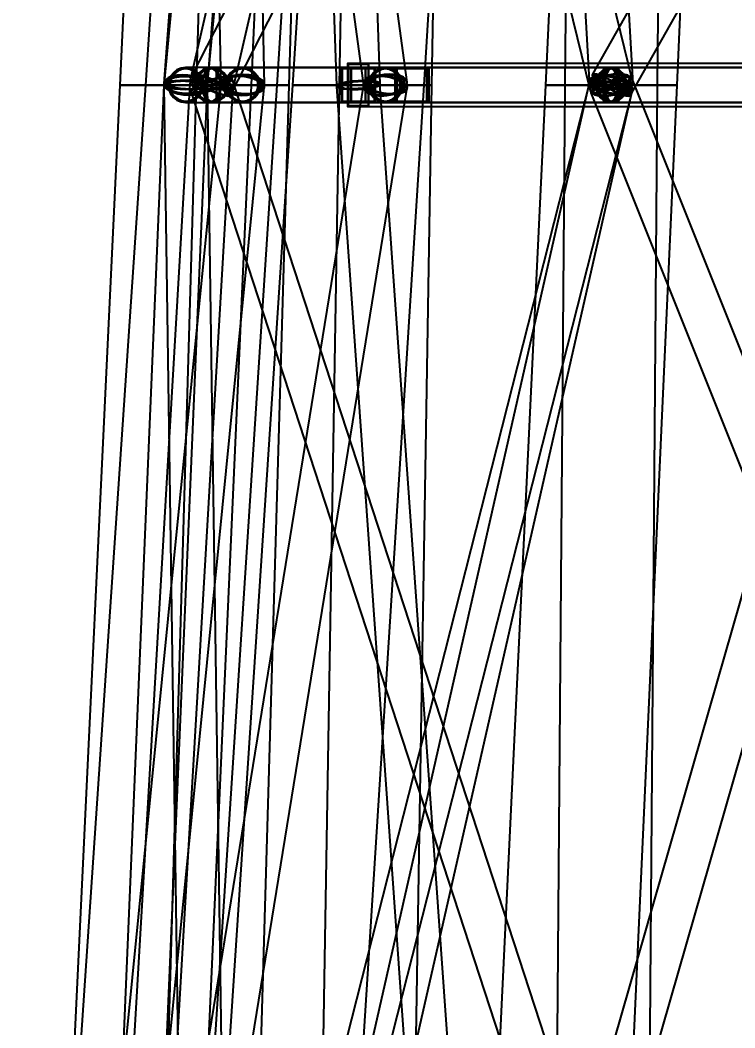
# Model space of a CAD drawing. Header units: millimetres. Extents: x -123812 to 252100, y -3000 to 639000.
# Drawn here: x -24254 to -15922, y 139013 to 150756 of the extents above; entities that cross this region are included whole.
import ezdxf

# ---------------------------------------------------------------- set-up
doc = ezdxf.new("R2010")
doc.units = ezdxf.units.MM
doc.layers.add('D-STR-DIM', color=7, linetype='Continuous', lineweight=13)
doc.layers.add('D-STR-STRC', color=7, linetype='Continuous', lineweight=25)
doc.styles.add('OpenSansCondensed-Light', font='OpenSansCondensed-Light.ttf')
doc.styles.add('TOWER_UNICODE', font='Arial Unicode.ttf')
doc.dimstyles.new('EZDXF', dxfattribs={"dimtxt": 0.25, "dimasz": 0.175, "dimexe": 0.375, "dimexo": 0.125, "dimgap": 0.1, "dimtad": 1, "dimlfac": 100, "dimzin": 12, "dimdsep": 46, "dimtxsty": 'OpenSansCondensed-Light', "dimblk": 'ARCHTICK', "dimcen": 2.5, "dimazin": 3, "dimtfac": 0.5, "dimtmove": 2, "dimatfit": 3})

# ---------------------------------------------------------------- blocks, each defined once
blk = doc.blocks.new('_ARCHTICK')
at = {"color": 0, "linetype": 'BYBLOCK', "const_width": 0.15}
blk.add_lwpolyline([(-0.5, -0.5), (0.5, 0.5)], dxfattribs=at)

msp = doc.modelspace()

# ---------------------------------------------------------------- linework, layer by layer
at = {"layer": 'D-STR-STRC'}
for points in [[(-20705.9, 175018.3), (-22577.8, 150018.3), (-22569.1, 150005.7), (-22543.8, 149992.7), (-22503.6, 149980.1), (-22451.1, 149969), (-22390, 149959.9), (-22324.4, 149953.6), (-22258.9, 149950.4), (-22197.8, 149950.6), (-22145.3, 149954.2), (-22105.1, 149960.9), (-22079.8, 149970.3), (-22071.1, 149981.7), (-20199.3, 174981.7)], [(-16500.4, 175056.6), (-22271.4, 150056.6), (-22262.9, 150048.5), (-22238.2, 150037), (-22198.9, 150023), (-22147.6, 150007.5), (-22087.9, 149991.4), (-22023.8, 149976), (-21959.8, 149962.1), (-21900.1, 149950.9), (-21848.8, 149943), (-21809.5, 149938.9), (-21784.7, 149939.1), (-21776.3, 149943.4), (-16005.3, 174943.4)], [(-21451.3, 174991.4), (-20566.2, 149991.4), (-20557.5, 149978.3), (-20532.2, 149966.7), (-20491.8, 149957.3), (-20439.2, 149950.9), (-20378, 149947.8), (-20312.3, 149948.3), (-20246.6, 149952.3), (-20185.4, 149959.5), (-20132.8, 149969.5), (-20092.5, 149981.6), (-20067.1, 149994.9), (-20058.5, 150008.6), (-20943.6, 175008.6)], [(-19043.1, 174986.1), (-17616.3, 149986.1), (-17607.6, 149973.9), (-17582.3, 149963.5), (-17542, 149955.6), (-17489.5, 149950.7), (-17428.3, 149949.2), (-17362.7, 149951.1), (-17297, 149956.4), (-17235.9, 149964.6), (-17183.4, 149975.3), (-17143.1, 149987.6), (-17117.7, 150000.8), (-17109.1, 150013.9), (-18535.9, 175013.9)], [(-17137.5, 160110.6), (-22251.5, 150110.6), (-22245.9, 150090.3), (-22225.2, 150063.9), (-22190.8, 150033.1), (-22145, 150000), (-22090.9, 149966.9), (-22032.2, 149936.1), (-21973, 149909.7), (-21917.3, 149889.4), (-21868.8, 149876.6), (-21830.9, 149872.3), (-21806.1, 149876.6), (-21796.2, 149889.4), (-16682.1, 159889.4)], [(-20059, 159934.5), (-17609.4, 149934.5), (-17590.8, 149907.4), (-17556.8, 149886.5), (-17509.7, 149873.5), (-17452.7, 149869), (-17389.6, 149873.5), (-17324.8, 149886.5), (-17262.7, 149907.4), (-17207.5, 149934.5), (-17163, 149966.1), (-17132.1, 150000), (-17117.1, 150033.9), (-17119, 150065.5), (-19568.6, 160065.5)], [(-11927.2, 160127), (-17582.3, 150127), (-17583.7, 150113.9), (-17570.2, 150093), (-17542.4, 150065.7), (-17502.5, 150034), (-17453, 150000), (-17397.3, 149966), (-17339.3, 149934.3), (-17282.9, 149907), (-17231.9, 149886.1), (-17189.8, 149873), (-17159.6, 149868.5), (-17143.1, 149873), (-11488, 159873)], [(-21631.7, 160030.6), (-22576.2, 150030.6), (-22574.3, 150000), (-22555.4, 149969.4), (-22520.7, 149940.8), (-22472.7, 149916.3), (-22414.5, 149897.5), (-22350.2, 149885.6), (-22284.2, 149881.6), (-22220.9, 149885.6), (-22164.6, 149897.5), (-22119.3, 149916.3), (-22087.9, 149940.8), (-22072.6, 149969.4), (-21128.1, 159969.4)], [(-22123.5, 160000), (-21913.2, 150000), (-21906.7, 149968.1), (-21883.4, 149938.3), (-21844.8, 149912.7), (-21793.6, 149893.1), (-21733.2, 149880.8), (-21667.8, 149876.6), (-21601.8, 149880.8), (-21539.8, 149893.1), (-21485.9, 149912.7), (-21443.8, 149938.3), (-21416.4, 149968.1), (-21405.6, 150000), (-21615.8, 160000)], [(-21611.2, 159966.9), (-20246.4, 149966.9), (-20234.2, 149936.1), (-20205.6, 149909.7), (-20162.7, 149889.4), (-20108.3, 149876.6), (-20046.1, 149872.3), (-19980.4, 149876.6), (-19915.7, 149889.4), (-19856.4, 149909.7), (-19806.5, 149936.1), (-19769.4, 149966.9), (-19747.7, 150000), (-19742.8, 150033.1), (-21107.5, 160033.1)], [(-13867.9, 150203.2), (-17364.2, 150203.2), (-17407.4, 150196.3), (-17447.7, 150176), (-17482.3, 150143.7), (-17508.9, 150101.6), (-17525.6, 150052.6), (-17531.3, 150000), (-17525.6, 149947.4), (-17508.9, 149898.4), (-17482.3, 149856.3), (-17447.7, 149824), (-17407.4, 149803.7), (-17364.2, 149796.8), (-13867.9, 149796.8)], [(-11994.6, 150203.2), (-17362.7, 150203.2), (-17383.6, 150196.3), (-17403.2, 150176), (-17419.9, 150143.7), (-17432.8, 150101.6), (-17440.9, 150052.6), (-17443.6, 150000), (-17440.9, 149947.4), (-17432.8, 149898.4), (-17419.9, 149856.3), (-17403.2, 149824), (-17383.6, 149803.7), (-17362.7, 149796.8), (-11994.6, 149796.8)], [(-22647.9, 137470.5), (-21407.3, 149970.5), (-21410.4, 150000), (-21430.5, 150029.5), (-21466.2, 150057), (-21515, 150080.6), (-21573.7, 150098.7), (-21638.3, 150110.1), (-21704.2, 150114), (-21767.2, 150110.1), (-21822.7, 150098.7), (-21867.2, 150080.6), (-21897.4, 150057), (-21911.5, 150029.5), (-23152.1, 137529.5)], [(-22602.8, 137500), (-22071.4, 150000), (-22085.2, 150028.7), (-22115.3, 150055.4), (-22159.7, 150078.3), (-22215.3, 150096), (-22278.3, 150107), (-22344.5, 150110.8), (-22409.3, 150107), (-22468.3, 150096), (-22517.5, 150078.3), (-22553.6, 150055.4), (-22574, 150028.7), (-22577.5, 150000), (-23108.8, 137500)], [(-21775.5, 137470.2), (-19743.4, 149970.2), (-19753.9, 150000), (-19780.8, 150029.8), (-19822.3, 150057.6), (-19875.6, 150081.4), (-19936.9, 150099.7), (-20002.2, 150111.3), (-20066.9, 150115.2), (-20126.8, 150111.3), (-20177.6, 150099.7), (-20215.9, 150081.4), (-20239.2, 150057.6), (-20245.8, 150029.8), (-22277.9, 137529.8)], [(-17707.4, 137585.7), (-21786.8, 150085.7), (-21807.7, 150095.6), (-21843.4, 150099), (-21891.4, 150095.6), (-21948.4, 150085.7), (-22010.6, 150070), (-22073.7, 150049.5), (-22133.3, 150025.6), (-22185.5, 150000), (-22226.7, 149974.4), (-22254.1, 149950.5), (-22265.7, 149930), (-22260.9, 149914.3), (-18181.6, 137414.3)], [(-19956.1, 137442.7), (-17116.7, 149942.7), (-17118.6, 149970.4), (-17137.3, 150000), (-17171.4, 150029.6), (-17218.7, 150057.3), (-17275.8, 150081), (-17339, 150099.2), (-17403.9, 150110.6), (-17466.1, 150114.5), (-17521.4, 150110.6), (-17565.9, 150099.2), (-17596.7, 150081), (-17611.6, 150057.3), (-20451, 137557.3)], [(-17223.1, 137420.6), (-13628, 149920.6), (-13622.8, 149943.9), (-13634.3, 149971), (-13661.7, 150000), (-13703.2, 150029), (-13755.9, 150056.1), (-13816.2, 150079.4), (-13880, 150097.2), (-13943.1, 150108.4), (-14001, 150112.2), (-14049.8, 150108.4), (-14086.2, 150097.2), (-14107.8, 150079.4), (-17702.9, 137579.4)], [(-12125.1, 137590.1), (-17126.2, 150090.1), (-17133.4, 150100.5), (-17156.1, 150104), (-17193, 150100.5), (-17241.4, 150090.1), (-17298.1, 150073.5), (-17359.1, 150052), (-17420.4, 150026.9), (-17477.8, 150000), (-17527.4, 149973.1), (-17565.7, 149948), (-17590.2, 149926.5), (-17599.1, 149909.9), (-12598, 137409.9)], [(-23471.7, 124937.8), (-17116.5, 149937.8), (-17124.9, 149945.3), (-17149.4, 149956.6), (-17188.6, 149970.8), (-17239.6, 149987), (-17299, 150004.1), (-17362.7, 150020.9), (-17426.4, 150036.2), (-17485.8, 150049.2), (-17536.8, 150058.7), (-17575.9, 150064.3), (-17600.5, 150065.5), (-17608.9, 150062.2), (-23964.1, 125062.2)], [(-23229.7, 124985.7), (-21770.3, 149985.7), (-21778.9, 149998.8), (-21804.2, 150011.9), (-21844.5, 150024.2), (-21897, 150034.9), (-21958.2, 150043.1), (-22023.8, 150048.5), (-22089.5, 150050.5), (-22150.6, 150049.1), (-22203.1, 150044.4), (-22243.4, 150036.6), (-22268.8, 150026.3), (-22277.4, 150014.3), (-23736.9, 125014.3)], [(-21704, 125003.6), (-22070.5, 150003.6), (-22079.1, 150017.6), (-22104.5, 150030.4), (-22144.9, 150041.2), (-22197.5, 150049.2), (-22258.7, 150053.8), (-22324.4, 150054.7), (-22390.2, 150052), (-22451.4, 150045.6), (-22504, 150036.2), (-22544.4, 150024.3), (-22569.8, 150010.7), (-22578.4, 149996.4), (-22211.9, 124996.4)], [(-18290.4, 125017.3), (-20058.9, 150017.3), (-20067.6, 150028.8), (-20092.9, 150038.4), (-20133.1, 150045.3), (-20185.6, 150049.2), (-20246.7, 150049.7), (-20312.3, 150046.8), (-20377.9, 150040.7), (-20439, 150031.8), (-20491.5, 150020.8), (-20531.8, 150008.4), (-20557.1, 149995.4), (-20565.7, 149982.7), (-18797.1, 124982.7)]]:
    msp.add_lwpolyline(points, dxfattribs=at)
for points in [[(-23092.4, 150000), (-21556.5, 150000), (-21114.9, 160000), (-22624.4, 160000)], [(-22791.8, 150000), (-21255.9, 150000), (-20625.2, 160000), (-22134.6, 160000)], [(-22200, 150000), (-21118.8, 150000), (-20819.7, 160000), (-21899, 160000)], [(-21080.2, 150000), (-19544.4, 150000), (-18933.1, 160000), (-20442.5, 160000)], [(-20535.2, 150000), (-19454, 150000), (-19274.1, 160000), (-20353.4, 160000)], [(-18130.6, 150000), (-16594.8, 150000), (-16155.1, 160000), (-17664.5, 160000)], [(-17904.8, 150000), (-16823.6, 150000), (-16728.5, 160000), (-17807.8, 160000)], [(-22527.3, 150000), (-22520.4, 149947.4), (-22500.2, 149898.4), (-22467.9, 149856.3), (-22425.9, 149824), (-22377, 149803.7), (-22324.4, 149796.8), (-22023.8, 149796.8), (-21971.3, 149803.7), (-21922.4, 149824), (-21880.4, 149856.3), (-21848.1, 149898.4), (-21827.8, 149947.4), (-21820.9, 150000), (-21827.8, 150052.6), (-21848.1, 150101.6), (-21880.4, 150143.7), (-21922.4, 150176), (-21971.3, 150196.3), (-22023.8, 150203.2), (-22324.4, 150203.2), (-22377, 150196.3), (-22425.9, 150176), (-22467.9, 150143.7), (-22500.2, 150101.6), (-22520.4, 150052.6)], [(-22527.3, 150000), (-22520.4, 149947.4), (-22500.2, 149898.4), (-22467.9, 149856.3), (-22425.9, 149824), (-22377, 149803.7), (-22324.4, 149796.8), (-22271.9, 149803.7), (-22223, 149824), (-22181, 149856.3), (-22148.7, 149898.4), (-22128.5, 149947.4), (-22121.5, 150000), (-22128.5, 150052.6), (-22148.7, 150101.6), (-22181, 150143.7), (-22223, 150176), (-22271.9, 150196.3), (-22324.4, 150203.2), (-22377, 150196.3), (-22425.9, 150176), (-22467.9, 150143.7), (-22500.2, 150101.6), (-22520.4, 150052.6)], [(-22526.3, 150000), (-22519.4, 149947.4), (-22499.3, 149898.4), (-22467.2, 149856.3), (-22425.4, 149824), (-22376.7, 149803.7), (-22324.4, 149796.8), (-21659.4, 149796.8), (-21607.1, 149803.7), (-21558.4, 149824), (-21516.6, 149856.3), (-21484.6, 149898.4), (-21464.4, 149947.4), (-21457.5, 150000), (-21464.4, 150052.6), (-21484.6, 150101.6), (-21516.6, 150143.7), (-21558.4, 150176), (-21607.1, 150196.3), (-21659.4, 150203.2), (-22324.4, 150203.2), (-22376.7, 150196.3), (-22425.4, 150176), (-22467.2, 150143.7), (-22499.3, 150101.6), (-22519.4, 150052.6)], [(-22526.3, 150000), (-22519.4, 149947.4), (-22499.3, 149898.4), (-22467.2, 149856.3), (-22425.4, 149824), (-22376.7, 149803.7), (-22324.4, 149796.8), (-22272.2, 149803.7), (-22223.5, 149824), (-22181.7, 149856.3), (-22149.6, 149898.4), (-22129.4, 149947.4), (-22122.6, 150000), (-22129.4, 150052.6), (-22149.6, 150101.6), (-22181.7, 150143.7), (-22223.5, 150176), (-22272.2, 150196.3), (-22324.4, 150203.2), (-22376.7, 150196.3), (-22425.4, 150176), (-22467.2, 150143.7), (-22499.3, 150101.6), (-22519.4, 150052.6)], [(-22226.7, 150000), (-22219.8, 149947.4), (-22199.6, 149898.4), (-22167.3, 149856.3), (-22125.3, 149824), (-22076.4, 149803.7), (-22023.8, 149796.8), (-21971.3, 149803.7), (-21922.4, 149824), (-21880.4, 149856.3), (-21848.1, 149898.4), (-21827.8, 149947.4), (-21820.9, 150000), (-21827.8, 150052.6), (-21848.1, 150101.6), (-21880.4, 150143.7), (-21922.4, 150176), (-21971.3, 150196.3), (-22023.8, 150203.2), (-22076.4, 150196.3), (-22125.3, 150176), (-22167.3, 150143.7), (-22199.6, 150101.6), (-22219.8, 150052.6)], [(-22134.8, 150000), (-22131, 149947.4), (-22119.9, 149898.4), (-22102.3, 149856.3), (-22079.3, 149824), (-22052.6, 149803.7), (-22023.8, 149796.8), (-17362.7, 149796.8), (-17334, 149803.7), (-17307.2, 149824), (-17284.2, 149856.3), (-17266.6, 149898.4), (-17255.5, 149947.4), (-17251.7, 150000), (-17255.5, 150052.6), (-17266.6, 150101.6), (-17284.2, 150143.7), (-17307.2, 150176), (-17334, 150196.3), (-17362.7, 150203.2), (-22023.8, 150203.2), (-22052.6, 150196.3), (-22079.3, 150176), (-22102.3, 150143.7), (-22119.9, 150101.6), (-22131, 150052.6)], [(-22134.8, 150000), (-22131, 149947.4), (-22119.9, 149898.4), (-22102.3, 149856.3), (-22079.3, 149824), (-22052.6, 149803.7), (-22023.8, 149796.8), (-21995.1, 149803.7), (-21968.4, 149824), (-21945.4, 149856.3), (-21927.7, 149898.4), (-21916.7, 149947.4), (-21912.9, 150000), (-21916.7, 150052.6), (-21927.7, 150101.6), (-21945.4, 150143.7), (-21968.4, 150176), (-21995.1, 150196.3), (-22023.8, 150203.2), (-22052.6, 150196.3), (-22079.3, 150176), (-22102.3, 150143.7), (-22119.9, 150101.6), (-22131, 150052.6)], [(-22087.3, 149800), (-10838.8, 149800), (-10838.8, 150200), (-22087.3, 150200)], [(-21960.4, 150200), (-22087.3, 150200), (-22087.3, 149800), (-21960.4, 149800)], [(-21861.3, 150000), (-21854.4, 149947.4), (-21834.2, 149898.4), (-21802.1, 149856.3), (-21760.3, 149824), (-21711.6, 149803.7), (-21659.4, 149796.8), (-21607.1, 149803.7), (-21558.4, 149824), (-21516.6, 149856.3), (-21484.6, 149898.4), (-21464.4, 149947.4), (-21457.5, 150000), (-21464.4, 150052.6), (-21484.6, 150101.6), (-21516.6, 150143.7), (-21558.4, 150176), (-21607.1, 150196.3), (-21659.4, 150203.2), (-21711.6, 150196.3), (-21760.3, 150176), (-21802.1, 150143.7), (-21834.2, 150101.6), (-21854.4, 150052.6)], [(-21854.7, 150000), (-21848.1, 149947.4), (-21828.6, 149898.4), (-21797.5, 149856.3), (-21757.1, 149824), (-21709.9, 149803.7), (-21659.4, 149796.8), (-19994.6, 149796.8), (-19944, 149803.7), (-19896.9, 149824), (-19856.5, 149856.3), (-19825.4, 149898.4), (-19805.9, 149947.4), (-19799.3, 150000), (-19805.9, 150052.6), (-19825.4, 150101.6), (-19856.5, 150143.7), (-19896.9, 150176), (-19944, 150196.3), (-19994.6, 150203.2), (-21659.4, 150203.2), (-21709.9, 150196.3), (-21757.1, 150176), (-21797.5, 150143.7), (-21828.6, 150101.6), (-21848.1, 150052.6)], [(-21854.7, 150000), (-21848.1, 149947.4), (-21828.6, 149898.4), (-21797.5, 149856.3), (-21757.1, 149824), (-21709.9, 149803.7), (-21659.4, 149796.8), (-21608.8, 149803.7), (-21561.7, 149824), (-21521.3, 149856.3), (-21490.2, 149898.4), (-21470.7, 149947.4), (-21464, 150000), (-21470.7, 150052.6), (-21490.2, 150101.6), (-21521.3, 150143.7), (-21561.7, 150176), (-21608.8, 150196.3), (-21659.4, 150203.2), (-21709.9, 150196.3), (-21757.1, 150176), (-21797.5, 150143.7), (-21828.6, 150101.6), (-21848.1, 150052.6)], [(-20512, 149800), (-19487.3, 149800), (-19487.3, 150200), (-20512, 150200)], [(-20112.7, 150200), (-20512, 150200), (-20512, 149800), (-20112.7, 149800)], [(-20437.3, 149750), (-5244.4, 149750), (-5244.4, 150250), (-20437.3, 150250)], [(-20187.3, 150250), (-20437.3, 150250), (-20437.3, 149750), (-20187.3, 149750)], [(-20193.3, 150238), (-20431.3, 150238), (-20431.3, 149762), (-20193.3, 149762)], [(-20401.9, 149800), (-10812.8, 149800), (-10812.8, 150200), (-20401.9, 150200)], [(-20222.8, 150200), (-20401.9, 150200), (-20401.9, 149800), (-20222.8, 149800)], [(-20190, 150000), (-20183.3, 149947.4), (-20163.8, 149898.4), (-20132.7, 149856.3), (-20092.3, 149824), (-20045.2, 149803.7), (-19994.6, 149796.8), (-19944, 149803.7), (-19896.9, 149824), (-19856.5, 149856.3), (-19825.4, 149898.4), (-19805.9, 149947.4), (-19799.3, 150000), (-19805.9, 150052.6), (-19825.4, 150101.6), (-19856.5, 150143.7), (-19896.9, 150176), (-19944, 150196.3), (-19994.6, 150203.2), (-20045.2, 150196.3), (-20092.3, 150176), (-20132.7, 150143.7), (-20163.8, 150101.6), (-20183.3, 150052.6)], [(-20178.3, 150000), (-20172, 149947.4), (-20153.7, 149898.4), (-20124.5, 149856.3), (-20086.4, 149824), (-20042.1, 149803.7), (-19994.6, 149796.8), (-17364.2, 149796.8), (-17316.6, 149803.7), (-17272.3, 149824), (-17234.3, 149856.3), (-17205.1, 149898.4), (-17186.8, 149947.4), (-17180.5, 150000), (-17186.8, 150052.6), (-17205.1, 150101.6), (-17234.3, 150143.7), (-17272.3, 150176), (-17316.6, 150196.3), (-17364.2, 150203.2), (-19994.6, 150203.2), (-20042.1, 150196.3), (-20086.4, 150176), (-20124.5, 150143.7), (-20153.7, 150101.6), (-20172, 150052.6)], [(-20178.3, 150000), (-20172, 149947.4), (-20153.7, 149898.4), (-20124.5, 149856.3), (-20086.4, 149824), (-20042.1, 149803.7), (-19994.6, 149796.8), (-19947.1, 149803.7), (-19902.8, 149824), (-19864.7, 149856.3), (-19835.6, 149898.4), (-19817.2, 149947.4), (-19811, 150000), (-19817.2, 150052.6), (-19835.6, 150101.6), (-19864.7, 150143.7), (-19902.8, 150176), (-19947.1, 150196.3), (-19994.6, 150203.2), (-20042.1, 150196.3), (-20086.4, 150176), (-20124.5, 150143.7), (-20153.7, 150101.6), (-20172, 150052.6)], [(-19487.3, 150200), (-19886.5, 150200), (-19886.5, 149800), (-19487.3, 149800)], [(-19873, 149800), (-15466.5, 149800), (-15466.5, 150200), (-19873, 150200)], [(-19500.8, 150200), (-19873, 150200), (-19873, 149800), (-19500.8, 149800)], [(-17547.8, 150000), (-17541.6, 149947.4), (-17523.2, 149898.4), (-17494, 149856.3), (-17456, 149824), (-17411.7, 149803.7), (-17364.2, 149796.8), (-17316.6, 149803.7), (-17272.3, 149824), (-17234.3, 149856.3), (-17205.1, 149898.4), (-17186.8, 149947.4), (-17180.5, 150000), (-17186.8, 150052.6), (-17205.1, 150101.6), (-17234.3, 150143.7), (-17272.3, 150176), (-17316.6, 150196.3), (-17364.2, 150203.2), (-17411.7, 150196.3), (-17456, 150176), (-17494, 150143.7), (-17523.2, 150101.6), (-17541.6, 150052.6)], [(-17531.3, 150000), (-17525.6, 149947.4), (-17508.9, 149898.4), (-17482.3, 149856.3), (-17447.7, 149824), (-17407.4, 149803.7), (-17364.2, 149796.8), (-17320.9, 149803.7), (-17280.6, 149824), (-17246, 149856.3), (-17219.4, 149898.4), (-17202.7, 149947.4), (-17197, 150000), (-17202.7, 150052.6), (-17219.4, 150101.6), (-17246, 150143.7), (-17280.6, 150176), (-17320.9, 150196.3), (-17364.2, 150203.2), (-17407.4, 150196.3), (-17447.7, 150176), (-17482.3, 150143.7), (-17508.9, 150101.6), (-17525.6, 150052.6)], [(-17473.6, 150000), (-17469.9, 149947.4), (-17458.8, 149898.4), (-17441.1, 149856.3), (-17418.2, 149824), (-17391.4, 149803.7), (-17362.7, 149796.8), (-17334, 149803.7), (-17307.2, 149824), (-17284.2, 149856.3), (-17266.6, 149898.4), (-17255.5, 149947.4), (-17251.7, 150000), (-17255.5, 150052.6), (-17266.6, 150101.6), (-17284.2, 150143.7), (-17307.2, 150176), (-17334, 150196.3), (-17362.7, 150203.2), (-17391.4, 150196.3), (-17418.2, 150176), (-17441.1, 150143.7), (-17458.8, 150101.6), (-17469.9, 150052.6)], [(-17443.6, 150000), (-17440.9, 149947.4), (-17432.8, 149898.4), (-17419.9, 149856.3), (-17403.2, 149824), (-17383.6, 149803.7), (-17362.7, 149796.8), (-17341.7, 149803.7), (-17322.2, 149824), (-17305.4, 149856.3), (-17292.6, 149898.4), (-17284.5, 149947.4), (-17281.7, 150000), (-17284.5, 150052.6), (-17292.6, 150101.6), (-17305.4, 150143.7), (-17322.2, 150176), (-17341.7, 150196.3), (-17362.7, 150203.2), (-17383.6, 150196.3), (-17403.2, 150176), (-17419.9, 150143.7), (-17432.8, 150101.6), (-17440.9, 150052.6)], [(-22071.4, 150000), (-22074.9, 149971.3), (-22095.3, 149944.6), (-22131.4, 149921.7), (-22180.6, 149904), (-22239.6, 149893), (-22304.4, 149889.2), (-22370.6, 149893), (-22433.6, 149904), (-22489.2, 149921.7), (-22533.5, 149944.6), (-22563.7, 149971.3), (-22577.5, 150000), (-22574, 150028.7), (-22553.6, 150055.4), (-22517.5, 150078.3), (-22468.3, 150096), (-22409.3, 150107), (-22344.5, 150110.8), (-22278.3, 150107), (-22215.3, 150096), (-22159.7, 150078.3), (-22115.3, 150055.4), (-22085.2, 150028.7)], [(-22574.3, 150000), (-22555.4, 149969.4), (-22520.7, 149940.8), (-22472.7, 149916.3), (-22414.5, 149897.5), (-22350.2, 149885.6), (-22284.2, 149881.6), (-22220.9, 149885.6), (-22164.6, 149897.5), (-22119.3, 149916.3), (-22087.9, 149940.8), (-22072.6, 149969.4), (-22074.6, 150000), (-22093.5, 150030.6), (-22128.2, 150059.2), (-22176.2, 150083.7), (-22234.4, 150102.5), (-22298.7, 150114.4), (-22364.7, 150118.4), (-22428, 150114.4), (-22484.3, 150102.5), (-22529.6, 150083.7), (-22561, 150059.2), (-22576.2, 150030.6)], [(-22096.3, 150000), (-22099.4, 149974.1), (-22117.9, 149950.1), (-22150.4, 149929.4), (-22194.7, 149913.5), (-22247.9, 149903.5), (-22306.4, 149900.1), (-22366, 149903.5), (-22422.9, 149913.5), (-22473, 149929.4), (-22513, 149950.1), (-22540.1, 149974.1), (-22552.6, 150000), (-22549.5, 150025.9), (-22531, 150049.9), (-22498.5, 150070.6), (-22454.2, 150086.5), (-22400.9, 150096.5), (-22342.5, 150099.9), (-22282.9, 150096.5), (-22226, 150086.5), (-22175.9, 150070.6), (-22135.9, 150049.9), (-22108.8, 150025.9)], [(-22549.7, 150000), (-22532.7, 149972.4), (-22501.4, 149946.6), (-22458.1, 149924.5), (-22405.6, 149907.5), (-22347.7, 149896.9), (-22288.1, 149893.2), (-22231.1, 149896.9), (-22180.3, 149907.5), (-22139.5, 149924.5), (-22111.2, 149946.6), (-22097.4, 149972.4), (-22099.2, 150000), (-22116.2, 150027.6), (-22147.5, 150053.4), (-22190.8, 150075.5), (-22243.2, 150092.5), (-22301.2, 150103.1), (-22360.8, 150106.8), (-22417.8, 150103.1), (-22468.5, 150092.5), (-22509.4, 150075.5), (-22537.7, 150053.4), (-22551.5, 150027.6)], [(-22511.4, 150000), (-22505, 149951.5), (-22486.3, 149906.4), (-22456.6, 149867.6), (-22417.9, 149837.9), (-22372.8, 149819.2), (-22324.4, 149812.8), (-22276.1, 149819.2), (-22231, 149837.9), (-22192.3, 149867.6), (-22162.6, 149906.4), (-22143.9, 149951.5), (-22137.5, 150000), (-22143.9, 150048.5), (-22162.6, 150093.6), (-22192.3, 150132.4), (-22231, 150162.1), (-22276.1, 150180.8), (-22324.4, 150187.2), (-22372.8, 150180.8), (-22417.9, 150162.1), (-22456.6, 150132.4), (-22486.3, 150093.6), (-22505, 150048.5)], [(-22510.4, 150000), (-22504.1, 149951.5), (-22485.5, 149906.4), (-22456, 149867.6), (-22417.4, 149837.9), (-22372.6, 149819.2), (-22324.4, 149812.8), (-22276.3, 149819.2), (-22231.5, 149837.9), (-22192.9, 149867.6), (-22163.4, 149906.4), (-22144.8, 149951.5), (-22138.5, 150000), (-22144.8, 150048.5), (-22163.4, 150093.6), (-22192.9, 150132.4), (-22231.5, 150162.1), (-22276.3, 150180.8), (-22324.4, 150187.2), (-22372.6, 150180.8), (-22417.4, 150162.1), (-22456, 150132.4), (-22485.5, 150093.6), (-22504.1, 150048.5)], [(-21862.2, 150000), (-21914.4, 149974.4), (-21974, 149950.5), (-22037.1, 149930), (-22099.2, 149914.3), (-22156.3, 149904.4), (-22204.2, 149901), (-22239.9, 149904.4), (-22260.9, 149914.3), (-22265.7, 149930), (-22254.1, 149950.5), (-22226.7, 149974.4), (-22185.5, 150000), (-22133.3, 150025.6), (-22073.7, 150049.5), (-22010.6, 150070), (-21948.4, 150085.7), (-21891.4, 150095.6), (-21843.4, 150099), (-21807.7, 150095.6), (-21786.8, 150085.7), (-21781.9, 150070), (-21793.6, 150049.5), (-21821, 150025.6)], [(-22145, 150000), (-22090.9, 149966.9), (-22032.2, 149936.1), (-21973, 149909.7), (-21917.3, 149889.4), (-21868.8, 149876.6), (-21830.9, 149872.3), (-21806.1, 149876.6), (-21796.2, 149889.4), (-21801.7, 149909.7), (-21822.5, 149936.1), (-21856.9, 149966.9), (-21902.7, 150000), (-21956.8, 150033.1), (-22015.4, 150063.9), (-22074.6, 150090.3), (-22130.4, 150110.6), (-22178.9, 150123.4), (-22216.8, 150127.7), (-22241.6, 150123.4), (-22251.5, 150110.6), (-22245.9, 150090.3), (-22225.2, 150063.9), (-22190.8, 150033.1)], [(-21878.1, 150000), (-21925.1, 149976.9), (-21978.9, 149955.4), (-22035.8, 149936.9), (-22091.8, 149922.7), (-22143.2, 149913.8), (-22186.5, 149910.8), (-22218.7, 149913.8), (-22237.6, 149922.7), (-22241.9, 149936.9), (-22231.4, 149955.4), (-22206.7, 149976.9), (-22169.6, 150000), (-22122.5, 150023.1), (-22068.7, 150044.6), (-22011.9, 150063.1), (-21955.9, 150077.3), (-21904.5, 150086.2), (-21861.2, 150089.2), (-21829, 150086.2), (-21810.1, 150077.3), (-21805.7, 150063.1), (-21816.3, 150044.6), (-21840.9, 150023.1)], [(-22133, 150000), (-22084.3, 149970.2), (-22031.4, 149942.4), (-21978, 149918.6), (-21927.8, 149900.3), (-21884, 149888.8), (-21849.9, 149884.8), (-21827.5, 149888.8), (-21818.6, 149900.3), (-21823.6, 149918.6), (-21842.3, 149942.4), (-21873.3, 149970.2), (-21914.6, 150000), (-21963.4, 150029.8), (-22016.3, 150057.6), (-22069.6, 150081.4), (-22119.9, 150099.7), (-22163.6, 150111.2), (-22197.8, 150115.2), (-22220.2, 150111.2), (-22229.1, 150099.7), (-22224.1, 150081.4), (-22205.4, 150057.6), (-22174.3, 150029.8)], [(-22210.8, 150000), (-22204.4, 149951.5), (-22185.7, 149906.4), (-22156, 149867.6), (-22117.3, 149837.9), (-22072.2, 149819.2), (-22023.8, 149812.8), (-21975.5, 149819.2), (-21930.4, 149837.9), (-21891.7, 149867.6), (-21862, 149906.4), (-21843.3, 149951.5), (-21836.9, 150000), (-21843.3, 150048.5), (-21862, 150093.6), (-21891.7, 150132.4), (-21930.4, 150162.1), (-21975.5, 150180.8), (-22023.8, 150187.2), (-22072.2, 150180.8), (-22117.3, 150162.1), (-22156, 150132.4), (-22185.7, 150093.6), (-22204.4, 150048.5)], [(-22126.1, 150000), (-22122.6, 149951.5), (-22112.4, 149906.4), (-22096.1, 149867.6), (-22074.9, 149837.9), (-22050.3, 149819.2), (-22023.8, 149812.8), (-21997.4, 149819.2), (-21972.7, 149837.9), (-21951.6, 149867.6), (-21935.3, 149906.4), (-21925.1, 149951.5), (-21921.6, 150000), (-21925.1, 150048.5), (-21935.3, 150093.6), (-21951.6, 150132.4), (-21972.7, 150162.1), (-21997.4, 150180.8), (-22023.8, 150187.2), (-22050.3, 150180.8), (-22074.9, 150162.1), (-22096.1, 150132.4), (-22112.4, 150093.6), (-22122.6, 150048.5)], [(-21964.2, 150188), (-22083.5, 150188), (-22083.5, 149812), (-21964.2, 149812)], [(-21913.2, 150000), (-21906.7, 149968.1), (-21883.4, 149938.3), (-21844.8, 149912.7), (-21793.6, 149893.1), (-21733.2, 149880.8), (-21667.8, 149876.6), (-21601.8, 149880.8), (-21539.8, 149893.1), (-21485.9, 149912.7), (-21443.8, 149938.3), (-21416.4, 149968.1), (-21405.6, 150000), (-21412, 150031.9), (-21435.4, 150061.7), (-21474, 150087.3), (-21525.2, 150106.9), (-21585.6, 150119.2), (-21651, 150123.4), (-21717, 150119.2), (-21779, 150106.9), (-21832.9, 150087.3), (-21875, 150061.7), (-21902.4, 150031.9)], [(-21410.4, 150000), (-21407.3, 149970.5), (-21421.3, 149943), (-21451.6, 149919.4), (-21496, 149901.3), (-21551.6, 149889.9), (-21614.5, 149886), (-21680.5, 149889.9), (-21745, 149901.3), (-21803.7, 149919.4), (-21852.6, 149943), (-21888.3, 149970.5), (-21908.4, 150000), (-21911.5, 150029.5), (-21897.4, 150057), (-21867.2, 150080.6), (-21822.7, 150098.7), (-21767.2, 150110.1), (-21704.2, 150114), (-21638.3, 150110.1), (-21573.7, 150098.7), (-21515, 150080.6), (-21466.2, 150057), (-21430.5, 150029.5)], [(-21888.2, 150000), (-21882.4, 149971.2), (-21861.4, 149944.4), (-21826.6, 149921.3), (-21780.4, 149903.7), (-21725.9, 149892.5), (-21667, 149888.7), (-21607.5, 149892.5), (-21551.5, 149903.7), (-21502.9, 149921.3), (-21465, 149944.4), (-21440.3, 149971.2), (-21430.6, 150000), (-21436.4, 150028.8), (-21457.4, 150055.6), (-21492.2, 150078.7), (-21538.4, 150096.3), (-21592.8, 150107.5), (-21651.8, 150111.3), (-21711.3, 150107.5), (-21767.2, 150096.3), (-21815.8, 150078.7), (-21853.8, 150055.6), (-21878.5, 150028.8)], [(-21434.9, 150000), (-21432.1, 149973.4), (-21444.8, 149948.6), (-21472.1, 149927.3), (-21512.1, 149911), (-21562.2, 149900.7), (-21618.9, 149897.2), (-21678.4, 149900.7), (-21736.6, 149911), (-21789.5, 149927.3), (-21833.6, 149948.6), (-21865.8, 149973.4), (-21883.9, 150000), (-21886.7, 150026.6), (-21874, 150051.4), (-21846.7, 150072.7), (-21806.7, 150089), (-21756.6, 150099.3), (-21699.8, 150102.8), (-21640.3, 150099.3), (-21582.2, 150089), (-21529.2, 150072.7), (-21485.2, 150051.4), (-21453, 150026.6)], [(-21845.4, 150000), (-21839, 149951.5), (-21820.5, 149906.4), (-21790.9, 149867.6), (-21752.4, 149837.9), (-21707.5, 149819.2), (-21659.4, 149812.8), (-21611.3, 149819.2), (-21566.4, 149837.9), (-21527.9, 149867.6), (-21498.3, 149906.4), (-21479.7, 149951.5), (-21473.4, 150000), (-21479.7, 150048.5), (-21498.3, 150093.6), (-21527.9, 150132.4), (-21566.4, 150162.1), (-21611.3, 150180.8), (-21659.4, 150187.2), (-21707.5, 150180.8), (-21752.4, 150162.1), (-21790.9, 150132.4), (-21820.5, 150093.6), (-21839, 150048.5)], [(-21839.4, 150000), (-21833.2, 149951.5), (-21815.2, 149906.4), (-21786.6, 149867.6), (-21749.4, 149837.9), (-21706, 149819.2), (-21659.4, 149812.8), (-21612.8, 149819.2), (-21569.4, 149837.9), (-21532.1, 149867.6), (-21503.5, 149906.4), (-21485.6, 149951.5), (-21479.4, 150000), (-21485.6, 150048.5), (-21503.5, 150093.6), (-21532.1, 150132.4), (-21569.4, 150162.1), (-21612.8, 150180.8), (-21659.4, 150187.2), (-21706, 150180.8), (-21749.4, 150162.1), (-21786.6, 150132.4), (-21815.2, 150093.6), (-21833.2, 150048.5)], [(-20124.7, 150188), (-20500, 150188), (-20500, 149812), (-20124.7, 149812)], [(-20228.2, 150188), (-20396.5, 150188), (-20396.5, 149812), (-20228.2, 149812)], [(-20241.5, 150000), (-20246.4, 149966.9), (-20234.2, 149936.1), (-20205.6, 149909.7), (-20162.7, 149889.4), (-20108.3, 149876.6), (-20046.1, 149872.3), (-19980.4, 149876.6), (-19915.7, 149889.4), (-19856.4, 149909.7), (-19806.5, 149936.1), (-19769.4, 149966.9), (-19747.7, 150000), (-19742.8, 150033.1), (-19755, 150063.9), (-19783.6, 150090.3), (-19826.6, 150110.6), (-19881, 150123.4), (-19943.1, 150127.7), (-20008.8, 150123.4), (-20073.5, 150110.6), (-20132.8, 150090.3), (-20182.7, 150063.9), (-20219.8, 150033.1)], [(-19753.9, 150000), (-19743.4, 149970.2), (-19750, 149942.4), (-19773.3, 149918.6), (-19811.6, 149900.3), (-19862.4, 149888.7), (-19922.3, 149884.8), (-19987, 149888.7), (-20052.3, 149900.3), (-20113.6, 149918.6), (-20166.9, 149942.4), (-20208.4, 149970.2), (-20235.3, 150000), (-20245.8, 150029.8), (-20239.2, 150057.6), (-20215.9, 150081.4), (-20177.6, 150099.7), (-20126.8, 150111.3), (-20066.9, 150115.2), (-20002.2, 150111.3), (-19936.9, 150099.7), (-19875.6, 150081.4), (-19822.3, 150057.6), (-19780.8, 150029.8)], [(-20217.2, 150000), (-20221.6, 149970.2), (-20210.6, 149942.4), (-20184.8, 149918.6), (-20146.1, 149900.3), (-20097.1, 149888.8), (-20041, 149884.8), (-19981.8, 149888.8), (-19923.5, 149900.3), (-19870, 149918.6), (-19825, 149942.4), (-19791.6, 149970.2), (-19772, 150000), (-19767.6, 150029.8), (-19778.6, 150057.6), (-19804.4, 150081.4), (-19843.1, 150099.7), (-19892.1, 150111.2), (-19948.2, 150115.2), (-20007.4, 150111.2), (-20065.7, 150099.7), (-20119.2, 150081.4), (-20164.2, 150057.6), (-20197.6, 150029.8)], [(-19777.6, 150000), (-19768.1, 149973.1), (-19774.1, 149948.1), (-19795.1, 149926.6), (-19829.6, 149910.1), (-19875.4, 149899.7), (-19929.4, 149896.2), (-19987.8, 149899.7), (-20046.6, 149910.1), (-20101.9, 149926.6), (-20149.9, 149948.1), (-20187.3, 149973.1), (-20211.6, 150000), (-20221.1, 150026.9), (-20215.1, 150051.9), (-20194.2, 150073.4), (-20159.6, 150089.9), (-20113.8, 150100.3), (-20059.8, 150103.8), (-20001.4, 150100.3), (-19942.6, 150089.9), (-19887.3, 150073.4), (-19839.3, 150051.9), (-19801.9, 150026.9)], [(-20174.6, 150000), (-20168.4, 149951.5), (-20150.5, 149906.4), (-20121.9, 149867.6), (-20084.6, 149837.9), (-20041.2, 149819.2), (-19994.6, 149812.8), (-19948, 149819.2), (-19904.6, 149837.9), (-19867.3, 149867.6), (-19838.7, 149906.4), (-19820.8, 149951.5), (-19814.6, 150000), (-19820.8, 150048.5), (-19838.7, 150093.6), (-19867.3, 150132.4), (-19904.6, 150162.1), (-19948, 150180.8), (-19994.6, 150187.2), (-20041.2, 150180.8), (-20084.6, 150162.1), (-20121.9, 150132.4), (-20150.5, 150093.6), (-20168.4, 150048.5)], [(-20163.8, 150000), (-20158, 149951.5), (-20141.1, 149906.4), (-20114.2, 149867.6), (-20079.2, 149837.9), (-20038.4, 149819.2), (-19994.6, 149812.8), (-19950.8, 149819.2), (-19910, 149837.9), (-19875, 149867.6), (-19848.1, 149906.4), (-19831.2, 149951.5), (-19825.4, 150000), (-19831.2, 150048.5), (-19848.1, 150093.6), (-19875, 150132.4), (-19910, 150162.1), (-19950.8, 150180.8), (-19994.6, 150187.2), (-20038.4, 150180.8), (-20079.2, 150162.1), (-20114.2, 150132.4), (-20141.1, 150093.6), (-20158, 150048.5)], [(-19499.2, 150188), (-19874.6, 150188), (-19874.6, 149812), (-19499.2, 149812)], [(-19511.9, 150188), (-19861.9, 150188), (-19861.9, 149812), (-19511.9, 149812)], [(-17137.3, 150000), (-17118.6, 149970.4), (-17116.7, 149942.7), (-17131.6, 149919), (-17162.4, 149900.8), (-17207, 149889.4), (-17262.2, 149885.5), (-17324.4, 149889.4), (-17389.3, 149900.8), (-17452.5, 149919), (-17509.7, 149942.7), (-17556.9, 149970.4), (-17591, 150000), (-17609.7, 150029.6), (-17611.6, 150057.3), (-17596.7, 150081), (-17565.9, 150099.2), (-17521.4, 150110.6), (-17466.1, 150114.5), (-17403.9, 150110.6), (-17339, 150099.2), (-17275.8, 150081), (-17218.7, 150057.3), (-17171.4, 150029.6)], [(-17596.2, 150000), (-17611.2, 149966.1), (-17609.4, 149934.5), (-17590.8, 149907.4), (-17556.8, 149886.5), (-17509.7, 149873.5), (-17452.7, 149869), (-17389.6, 149873.5), (-17324.8, 149886.5), (-17262.7, 149907.4), (-17207.5, 149934.5), (-17163, 149966.1), (-17132.1, 150000), (-17117.1, 150033.9), (-17119, 150065.5), (-17137.5, 150092.6), (-17171.5, 150113.5), (-17218.6, 150126.5), (-17275.6, 150131), (-17338.7, 150126.5), (-17403.5, 150113.5), (-17465.6, 150092.6), (-17520.8, 150065.5), (-17565.4, 150033.9)], [(-17247.5, 150000), (-17304.9, 149973.1), (-17366.2, 149948), (-17427.3, 149926.5), (-17484, 149909.9), (-17532.4, 149899.5), (-17569.2, 149896), (-17592, 149899.5), (-17599.1, 149909.9), (-17590.2, 149926.5), (-17565.7, 149948), (-17527.4, 149973.1), (-17477.8, 150000), (-17420.4, 150026.9), (-17359.1, 150052), (-17298.1, 150073.5), (-17241.4, 150090.1), (-17193, 150100.5), (-17156.1, 150104), (-17133.4, 150100.5), (-17126.2, 150090.1), (-17135.2, 150073.5), (-17159.7, 150052), (-17198, 150026.9)], [(-17159.6, 150000), (-17142.8, 149973.3), (-17141.1, 149948.4), (-17154.5, 149927), (-17182.3, 149910.6), (-17222.4, 149900.3), (-17272.2, 149896.8), (-17328.3, 149900.3), (-17386.8, 149910.6), (-17443.8, 149927), (-17495.3, 149948.4), (-17537.9, 149973.3), (-17568.7, 150000), (-17585.5, 150026.7), (-17587.3, 150051.6), (-17573.8, 150073), (-17546, 150089.4), (-17505.9, 150099.7), (-17456.1, 150103.2), (-17400, 150099.7), (-17341.5, 150089.4), (-17284.5, 150073), (-17233, 150051.6), (-17190.4, 150026.7)], [(-17573.3, 150000), (-17586.9, 149969.4), (-17585.2, 149940.9), (-17568.5, 149916.5), (-17537.9, 149897.7), (-17495.4, 149885.9), (-17444, 149881.9), (-17387.1, 149885.9), (-17328.7, 149897.7), (-17272.7, 149916.5), (-17222.9, 149940.9), (-17182.8, 149969.4), (-17155, 150000), (-17141.4, 150030.6), (-17143.1, 150059.1), (-17159.8, 150083.5), (-17190.4, 150102.3), (-17232.9, 150114.1), (-17284.3, 150118.1), (-17341.2, 150114.1), (-17399.6, 150102.3), (-17455.6, 150083.5), (-17505.4, 150059.1), (-17545.6, 150030.6)], [(-17453, 150000), (-17397.3, 149966), (-17339.3, 149934.3), (-17282.9, 149907), (-17231.9, 149886.1), (-17189.8, 149873), (-17159.6, 149868.5), (-17143.1, 149873), (-17141.6, 149886.1), (-17155.2, 149907), (-17182.9, 149934.3), (-17222.9, 149966), (-17272.4, 150000), (-17328, 150034), (-17386.1, 150065.7), (-17442.5, 150093), (-17493.5, 150113.9), (-17535.5, 150127), (-17565.8, 150131.5), (-17582.3, 150127), (-17583.7, 150113.9), (-17570.2, 150093), (-17542.4, 150065.7), (-17502.5, 150034)], [(-17258.9, 150000), (-17310.6, 149975.7), (-17365.9, 149953.1), (-17420.9, 149933.7), (-17472, 149918.8), (-17515.7, 149909.4), (-17548.9, 149906.2), (-17569.4, 149909.4), (-17575.9, 149918.8), (-17567.8, 149933.7), (-17545.7, 149953.1), (-17511.2, 149975.7), (-17466.5, 150000), (-17414.8, 150024.3), (-17359.5, 150046.9), (-17304.4, 150066.3), (-17253.3, 150081.2), (-17209.7, 150090.6), (-17176.5, 150093.8), (-17155.9, 150090.6), (-17149.5, 150081.2), (-17157.6, 150066.3), (-17179.7, 150046.9), (-17214.2, 150024.3)], [(-17444.1, 150000), (-17393.9, 149969.3), (-17341.6, 149940.7), (-17290.7, 149916.2), (-17244.8, 149897.3), (-17206.9, 149885.5), (-17179.5, 149881.5), (-17164.7, 149885.5), (-17163.4, 149897.3), (-17175.6, 149916.2), (-17200.6, 149940.7), (-17236.7, 149969.3), (-17281.3, 150000), (-17331.5, 150030.7), (-17383.8, 150059.3), (-17434.6, 150083.8), (-17480.6, 150102.7), (-17518.5, 150114.5), (-17545.8, 150118.5), (-17560.6, 150114.5), (-17562, 150102.7), (-17549.7, 150083.8), (-17524.7, 150059.3), (-17488.7, 150030.7)], [(-17533.4, 150000), (-17527.6, 149951.5), (-17510.7, 149906.4), (-17483.8, 149867.6), (-17448.8, 149837.9), (-17408, 149819.2), (-17364.2, 149812.8), (-17320.4, 149819.2), (-17279.6, 149837.9), (-17244.5, 149867.6), (-17217.6, 149906.4), (-17200.7, 149951.5), (-17195, 150000), (-17200.7, 150048.5), (-17217.6, 150093.6), (-17244.5, 150132.4), (-17279.6, 150162.1), (-17320.4, 150180.8), (-17364.2, 150187.2), (-17408, 150180.8), (-17448.8, 150162.1), (-17483.8, 150132.4), (-17510.7, 150093.6), (-17527.6, 150048.5)], [(-17518.1, 150000), (-17512.9, 149951.5), (-17497.5, 149906.4), (-17473, 149867.6), (-17441.1, 149837.9), (-17404, 149819.2), (-17364.2, 149812.8), (-17324.3, 149819.2), (-17287.2, 149837.9), (-17255.3, 149867.6), (-17230.8, 149906.4), (-17215.4, 149951.5), (-17210.2, 150000), (-17215.4, 150048.5), (-17230.8, 150093.6), (-17255.3, 150132.4), (-17287.2, 150162.1), (-17324.3, 150180.8), (-17364.2, 150187.2), (-17404, 150180.8), (-17441.1, 150162.1), (-17473, 150132.4), (-17497.5, 150093.6), (-17512.9, 150048.5)], [(-17464.9, 150000), (-17461.4, 149951.5), (-17451.2, 149906.4), (-17435, 149867.6), (-17413.8, 149837.9), (-17389.1, 149819.2), (-17362.7, 149812.8), (-17336.2, 149819.2), (-17311.6, 149837.9), (-17290.4, 149867.6), (-17274.2, 149906.4), (-17263.9, 149951.5), (-17260.5, 150000), (-17263.9, 150048.5), (-17274.2, 150093.6), (-17290.4, 150132.4), (-17311.6, 150162.1), (-17336.2, 150180.8), (-17362.7, 150187.2), (-17389.1, 150180.8), (-17413.8, 150162.1), (-17435, 150132.4), (-17451.2, 150093.6), (-17461.4, 150048.5)], [(-17437.3, 150000), (-17434.7, 149951.5), (-17427.3, 149906.4), (-17415.4, 149867.6), (-17400, 149837.9), (-17382, 149819.2), (-17362.7, 149812.8), (-17343.4, 149819.2), (-17325.4, 149837.9), (-17310, 149867.6), (-17298.1, 149906.4), (-17290.7, 149951.5), (-17288.1, 150000), (-17290.7, 150048.5), (-17298.1, 150093.6), (-17310, 150132.4), (-17325.4, 150162.1), (-17343.4, 150180.8), (-17362.7, 150187.2), (-17382, 150180.8), (-17400, 150162.1), (-17415.4, 150132.4), (-17427.3, 150093.6), (-17434.7, 150048.5)], [(-23684.4, 137500), (-22115.5, 137500), (-21556.5, 150000), (-23092.4, 150000)], [(-23640.2, 137500), (-22071.4, 137500), (-21255.9, 150000), (-22791.8, 150000)], [(-21556.5, 150000), (-21582.7, 150000), (-21659.4, 150000), (-21781.4, 150000), (-21940.5, 150000), (-22125.7, 150000), (-22324.4, 150000), (-22523.2, 150000), (-22708.4, 150000), (-22867.4, 150000), (-22989.5, 150000), (-23066.2, 150000), (-23092.4, 150000), (-23066.2, 150000), (-22989.5, 150000), (-22867.4, 150000), (-22708.4, 150000), (-22523.2, 150000), (-22324.4, 150000), (-22125.7, 150000), (-21940.5, 150000), (-21781.4, 150000), (-21659.4, 150000), (-21582.7, 150000)], [(-21255.9, 150000), (-21282.1, 150000), (-21358.8, 150000), (-21480.8, 150000), (-21639.9, 150000), (-21825.1, 150000), (-22023.8, 150000), (-22222.6, 150000), (-22407.8, 150000), (-22566.8, 150000), (-22688.9, 150000), (-22765.6, 150000), (-22791.8, 150000), (-22765.6, 150000), (-22688.9, 150000), (-22566.8, 150000), (-22407.8, 150000), (-22222.6, 150000), (-22023.8, 150000), (-21825.1, 150000), (-21639.9, 150000), (-21480.8, 150000), (-21358.8, 150000), (-21282.1, 150000)], [(-22324.4, 149945.3), (-22390.2, 149946.2), (-22451.4, 149950.8), (-22504, 149958.8), (-22544.4, 149969.6), (-22569.8, 149982.4), (-22578.4, 149996.4), (-22569.8, 150010.7), (-22544.4, 150024.3), (-22504, 150036.2), (-22451.4, 150045.6), (-22390.2, 150052), (-22324.4, 150054.7), (-22258.7, 150053.8), (-22197.5, 150049.2), (-22144.9, 150041.2), (-22104.5, 150030.4), (-22079.1, 150017.6), (-22070.5, 150003.6), (-22079.1, 149989.3), (-22104.5, 149975.7), (-22144.9, 149963.8), (-22197.5, 149954.4), (-22258.7, 149948)], [(-22324.4, 150046.4), (-22390, 150049.6), (-22451.1, 150049.4), (-22503.6, 150045.8), (-22543.8, 150039.1), (-22569.1, 150029.7), (-22577.8, 150018.3), (-22569.1, 150005.7), (-22543.8, 149992.7), (-22503.6, 149980.1), (-22451.1, 149969), (-22390, 149959.9), (-22324.4, 149953.6), (-22258.9, 149950.4), (-22197.8, 149950.6), (-22145.3, 149954.2), (-22105.1, 149960.9), (-22079.8, 149970.3), (-22071.1, 149981.7), (-22079.8, 149994.3), (-22105.1, 150007.3), (-22145.3, 150019.9), (-22197.8, 150031), (-22258.9, 150040.1)], [(-22568.5, 137500), (-21484.9, 137500), (-21118.8, 150000), (-22200, 150000)], [(-22324.4, 149950.6), (-22383.7, 149951.5), (-22438.9, 149955.7), (-22486.4, 149962.8), (-22522.7, 149972.6), (-22545.6, 149984.1), (-22553.4, 149996.8), (-22545.6, 150009.7), (-22522.7, 150021.9), (-22486.4, 150032.6), (-22438.9, 150041.1), (-22383.7, 150046.8), (-22324.4, 150049.4), (-22265.2, 150048.5), (-22210, 150044.3), (-22162.5, 150037.2), (-22126.1, 150027.4), (-22103.3, 150015.9), (-22095.5, 150003.2), (-22103.3, 149990.3), (-22126.1, 149978.1), (-22162.5, 149967.4), (-22210, 149958.9), (-22265.2, 149953.2)], [(-22324.4, 150041.9), (-22383.6, 150044.7), (-22438.6, 150044.5), (-22485.9, 150041.3), (-22522.2, 150035.2), (-22545, 150026.8), (-22552.8, 150016.5), (-22545, 150005.1), (-22522.2, 149993.4), (-22485.9, 149982.1), (-22438.6, 149972), (-22383.6, 149963.8), (-22324.4, 149958.1), (-22265.3, 149955.3), (-22210.3, 149955.5), (-22163, 149958.7), (-22126.7, 149964.8), (-22103.8, 149973.2), (-22096.1, 149983.5), (-22103.8, 149994.9), (-22126.7, 150006.6), (-22163, 150017.9), (-22210.3, 150028), (-22265.3, 150036.2)], [(-22023.8, 150048.5), (-22089.5, 150050.5), (-22150.6, 150049.1), (-22203.1, 150044.4), (-22243.4, 150036.6), (-22268.8, 150026.3), (-22277.4, 150014.3), (-22268.8, 150001.2), (-22243.4, 149988.1), (-22203.1, 149975.8), (-22150.6, 149965.1), (-22089.5, 149956.9), (-22023.8, 149951.5), (-21958.2, 149949.5), (-21897, 149950.9), (-21844.5, 149955.6), (-21804.2, 149963.4), (-21778.9, 149973.7), (-21770.3, 149985.7), (-21778.9, 149998.8), (-21804.2, 150011.9), (-21844.5, 150024.2), (-21897, 150034.9), (-21958.2, 150043.1)], [(-22023.8, 150024), (-22087.9, 150037.9), (-22147.6, 150049.1), (-22198.9, 150057), (-22238.2, 150061.1), (-22262.9, 150060.9), (-22271.4, 150056.6), (-22262.9, 150048.5), (-22238.2, 150037), (-22198.9, 150023), (-22147.6, 150007.5), (-22087.9, 149991.4), (-22023.8, 149976), (-21959.8, 149962.1), (-21900.1, 149950.9), (-21848.8, 149943), (-21809.5, 149938.9), (-21784.7, 149939.1), (-21776.3, 149943.4), (-21784.7, 149951.5), (-21809.5, 149963), (-21848.8, 149977), (-21900.1, 149992.5), (-21959.8, 150008.6)], [(-22023.8, 150043.7), (-22083, 150045.5), (-22138.1, 150044.3), (-22185.5, 150040), (-22221.8, 150033), (-22244.7, 150023.7), (-22252.5, 150012.9), (-22244.7, 150001.1), (-22221.8, 149989.3), (-22185.5, 149978.2), (-22138.1, 149968.6), (-22083, 149961.1), (-22023.8, 149956.3), (-21964.7, 149954.5), (-21909.5, 149955.7), (-21862.2, 149960), (-21825.8, 149967), (-21803, 149976.3), (-21795.2, 149987.1), (-21803, 149998.9), (-21825.8, 150010.7), (-21862.2, 150021.8), (-21909.5, 150031.4), (-21964.7, 150038.9)], [(-22023.8, 150021.7), (-22081.6, 150034.2), (-22135.4, 150044.3), (-22181.6, 150051.4), (-22217.1, 150055.1), (-22239.4, 150054.9), (-22247, 150051.1), (-22239.4, 150043.7), (-22217.1, 150033.4), (-22181.6, 150020.8), (-22135.4, 150006.8), (-22081.6, 149992.3), (-22023.8, 149978.3), (-21966.1, 149965.8), (-21912.2, 149955.7), (-21866, 149948.6), (-21830.6, 149944.9), (-21808.3, 149945.1), (-21800.7, 149948.9), (-21808.3, 149956.3), (-21830.6, 149966.6), (-21866, 149979.2), (-21912.2, 149993.2), (-21966.1, 150007.7)], [(-21118.8, 150000), (-21137.2, 150000), (-21191.2, 150000), (-21277.1, 150000), (-21389.1, 150000), (-21519.5, 150000), (-21659.4, 150000), (-21799.3, 150000), (-21929.7, 150000), (-22041.7, 150000), (-22127.6, 150000), (-22181.6, 150000), (-22200, 150000), (-22181.6, 150000), (-22127.6, 150000), (-22041.7, 150000), (-21929.7, 150000), (-21799.3, 150000), (-21659.4, 150000), (-21519.5, 150000), (-21389.1, 150000), (-21277.1, 150000), (-21191.2, 150000), (-21137.2, 150000)], [(-21904.5, 137500), (-20335.6, 137500), (-19544.4, 150000), (-21080.2, 150000)], [(-19544.4, 150000), (-19570.6, 150000), (-19647.3, 150000), (-19769.3, 150000), (-19928.4, 150000), (-20113.6, 150000), (-20312.3, 150000), (-20511.1, 150000), (-20696.3, 150000), (-20855.3, 150000), (-20977.4, 150000), (-21054.1, 150000), (-21080.2, 150000), (-21054.1, 150000), (-20977.4, 150000), (-20855.3, 150000), (-20696.3, 150000), (-20511.1, 150000), (-20312.3, 150000), (-20113.6, 150000), (-19928.4, 150000), (-19769.3, 150000), (-19647.3, 150000), (-19570.6, 150000)], [(-20745.4, 137500), (-19661.8, 137500), (-19454, 150000), (-20535.2, 150000)], [(-20312.3, 149948.3), (-20378, 149947.8), (-20439.2, 149950.9), (-20491.8, 149957.3), (-20532.2, 149966.7), (-20557.5, 149978.3), (-20566.2, 149991.4), (-20557.5, 150005.1), (-20532.2, 150018.4), (-20491.8, 150030.5), (-20439.2, 150040.5), (-20378, 150047.7), (-20312.3, 150051.7), (-20246.6, 150052.2), (-20185.4, 150049.1), (-20132.8, 150042.7), (-20092.5, 150033.3), (-20067.1, 150021.7), (-20058.5, 150008.6), (-20067.1, 149994.9), (-20092.5, 149981.6), (-20132.8, 149969.5), (-20185.4, 149959.5), (-20246.6, 149952.3)], [(-20312.3, 149953.2), (-20377.9, 149950.3), (-20439, 149950.8), (-20491.5, 149954.7), (-20531.8, 149961.6), (-20557.1, 149971.2), (-20565.7, 149982.7), (-20557.1, 149995.4), (-20531.8, 150008.4), (-20491.5, 150020.8), (-20439, 150031.8), (-20377.9, 150040.7), (-20312.3, 150046.8), (-20246.7, 150049.7), (-20185.6, 150049.2), (-20133.1, 150045.3), (-20092.9, 150038.4), (-20067.6, 150028.8), (-20058.9, 150017.3), (-20067.6, 150004.6), (-20092.9, 149991.6), (-20133.1, 149979.2), (-20185.6, 149968.2), (-20246.7, 149959.3)], [(-20312.3, 149953.4), (-20371.6, 149953), (-20426.8, 149955.7), (-20474.2, 149961.5), (-20510.5, 149970), (-20533.4, 149980.4), (-20541.2, 149992.2), (-20533.4, 150004.6), (-20510.5, 150016.6), (-20474.2, 150027.5), (-20426.8, 150036.5), (-20371.6, 150043), (-20312.3, 150046.6), (-20253.1, 150047), (-20197.9, 150044.3), (-20150.5, 150038.5), (-20114.1, 150030), (-20091.3, 150019.6), (-20083.5, 150007.8), (-20091.3, 149995.4), (-20114.1, 149983.4), (-20150.5, 149972.5), (-20197.9, 149963.5), (-20253.1, 149957)], [(-20312.3, 149957.8), (-20371.4, 149955.2), (-20426.5, 149955.7), (-20473.9, 149959.1), (-20510.2, 149965.4), (-20533, 149974), (-20540.8, 149984.4), (-20533, 149995.8), (-20510.2, 150007.6), (-20473.9, 150018.8), (-20426.5, 150028.7), (-20371.4, 150036.7), (-20312.3, 150042.2), (-20253.2, 150044.8), (-20198.1, 150044.3), (-20150.8, 150040.9), (-20114.5, 150034.6), (-20091.7, 150026), (-20083.9, 150015.6), (-20091.7, 150004.2), (-20114.5, 149992.4), (-20150.8, 149981.2), (-20198.1, 149971.3), (-20253.2, 149963.3)], [(-19454, 150000), (-19472.4, 150000), (-19526.4, 150000), (-19612.3, 150000), (-19724.3, 150000), (-19854.7, 150000), (-19994.6, 150000), (-20134.5, 150000), (-20264.9, 150000), (-20376.9, 150000), (-20462.8, 150000), (-20516.8, 150000), (-20535.2, 150000), (-20516.8, 150000), (-20462.8, 150000), (-20376.9, 150000), (-20264.9, 150000), (-20134.5, 150000), (-19994.6, 150000), (-19854.7, 150000), (-19724.3, 150000), (-19612.3, 150000), (-19526.4, 150000), (-19472.4, 150000)], [(-18728.9, 137500), (-17160, 137500), (-16594.8, 150000), (-18130.6, 150000)], [(-16594.8, 150000), (-16620.9, 150000), (-16697.6, 150000), (-16819.7, 150000), (-16978.7, 150000), (-17163.9, 150000), (-17362.7, 150000), (-17561.4, 150000), (-17746.6, 150000), (-17905.7, 150000), (-18027.7, 150000), (-18104.4, 150000), (-18130.6, 150000), (-18104.4, 150000), (-18027.7, 150000), (-17905.7, 150000), (-17746.6, 150000), (-17561.4, 150000), (-17362.7, 150000), (-17163.9, 150000), (-16978.7, 150000), (-16819.7, 150000), (-16697.6, 150000), (-16620.9, 150000)], [(-18004.8, 137500), (-16921.2, 137500), (-16823.6, 150000), (-17904.8, 150000)], [(-16823.6, 150000), (-16842, 150000), (-16896, 150000), (-16981.9, 150000), (-17093.9, 150000), (-17224.2, 150000), (-17364.2, 150000), (-17504.1, 150000), (-17634.5, 150000), (-17746.4, 150000), (-17832.3, 150000), (-17886.3, 150000), (-17904.8, 150000), (-17886.3, 150000), (-17832.3, 150000), (-17746.4, 150000), (-17634.5, 150000), (-17504.1, 150000), (-17364.2, 150000), (-17224.2, 150000), (-17093.9, 150000), (-16981.9, 150000), (-16896, 150000), (-16842, 150000)], [(-17362.7, 149951.1), (-17428.3, 149949.2), (-17489.5, 149950.7), (-17542, 149955.6), (-17582.3, 149963.5), (-17607.6, 149973.9), (-17616.3, 149986.1), (-17607.6, 149999.2), (-17582.3, 150012.4), (-17542, 150024.7), (-17489.5, 150035.4), (-17428.3, 150043.6), (-17362.7, 150048.9), (-17297, 150050.8), (-17235.9, 150049.3), (-17183.4, 150044.4), (-17143.1, 150036.5), (-17117.7, 150026.1), (-17109.1, 150013.9), (-17117.7, 150000.8), (-17143.1, 149987.6), (-17183.4, 149975.3), (-17235.9, 149964.6), (-17297, 149956.4)], [(-17362.7, 150020.9), (-17426.4, 150036.2), (-17485.8, 150049.2), (-17536.8, 150058.7), (-17575.9, 150064.3), (-17600.5, 150065.5), (-17608.9, 150062.2), (-17600.5, 150054.7), (-17575.9, 150043.4), (-17536.8, 150029.2), (-17485.8, 150013), (-17426.4, 149995.9), (-17362.7, 149979.1), (-17299, 149963.8), (-17239.6, 149950.8), (-17188.6, 149941.3), (-17149.4, 149935.7), (-17124.9, 149934.5), (-17116.5, 149937.8), (-17124.9, 149945.3), (-17149.4, 149956.6), (-17188.6, 149970.8), (-17239.6, 149987), (-17299, 150004.1)], [(-17362.7, 149955.9), (-17421.9, 149954.2), (-17477, 149955.5), (-17524.4, 149959.9), (-17560.7, 149967.1), (-17583.5, 149976.5), (-17591.3, 149987.4), (-17583.5, 149999.3), (-17560.7, 150011.2), (-17524.4, 150022.3), (-17477, 150031.9), (-17421.9, 150039.3), (-17362.7, 150044.1), (-17303.5, 150045.8), (-17248.4, 150044.5), (-17201, 150040.1), (-17164.7, 150032.9), (-17141.8, 150023.5), (-17134, 150012.6), (-17141.8, 150000.7), (-17164.7, 149988.8), (-17201, 149977.7), (-17248.4, 149968.1), (-17303.5, 149960.7)], [(-17362.7, 150018.8), (-17420.1, 150032.7), (-17473.7, 150044.3), (-17519.6, 150052.9), (-17554.9, 150057.9), (-17577.1, 150059), (-17584.7, 150056.1), (-17577.1, 150049.3), (-17554.9, 150039.1), (-17519.6, 150026.3), (-17473.7, 150011.7), (-17420.1, 149996.3), (-17362.7, 149981.2), (-17305.2, 149967.3), (-17251.7, 149955.7), (-17205.7, 149947.1), (-17170.4, 149942.1), (-17148.3, 149941), (-17140.7, 149943.9), (-17148.3, 149950.7), (-17170.4, 149960.9), (-17205.7, 149973.7), (-17251.7, 149988.3), (-17305.2, 150003.7)]]:
    msp.add_lwpolyline(points, close=True, dxfattribs=at)

# ---------------------------------------------------------------- dimensions: what is measured, and where the dimension line sits
at = {"layer": 'D-STR-DIM'}
msp.add_linear_dim(base=(-112000, 0), p1=(0, 0), p2=(0, 634000), angle=90, dimstyle='EZDXF', override={"dimtxt": 8400, "dimasz": 3750, "dimexe": 2100, "dimexo": 1800, "dimgap": 2100, "dimtad": 1, "dimdec": 0, "dimlfac": 1, "dimlunit": 2, "dimtxsty": 'TOWER_UNICODE', "dimclrd": 7, "dimclre": 7, "dimclrt": 7}, dxfattribs=at).render()

doc.saveas('drawing.dxf')
